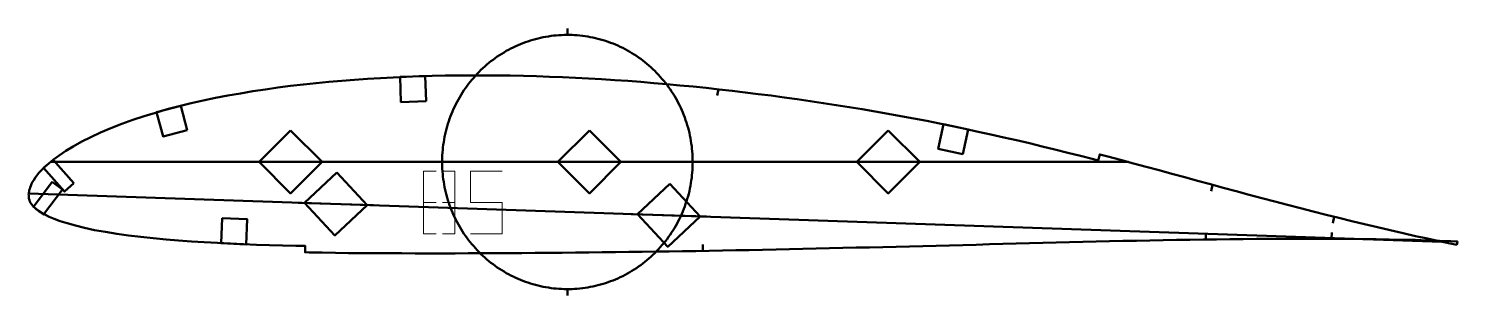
# Model space of a CAD drawing. Header units: metres. Extents: x 11 to 239, y 179 to 221.
import ezdxf

# ---------------------------------------------------------------- set-up
doc = ezdxf.new("R2010")
doc.units = ezdxf.units.M
doc.layers.add('Layer', color=1, linetype='Continuous', lineweight=50)
doc.layers.add('NumLabel', color=1, linetype='Continuous', lineweight=15)

msp = doc.modelspace()

# ---------------------------------------------------------------- linework, layer by layer
at = {"layer": 'Layer'}
for p, q in [((96.97, 220.21), (96.97, 221.21)), ((121, 211.56), (120.79, 210.58)), ((77.05, 200), (76.05, 200)), ((116.89, 200), (117.89, 200)), ((199.56, 196.36), (199.33, 195.38)), ((218.92, 191.28), (218.72, 190.3)), ((198.52, 188.68), (198.51, 187.68)), ((218.54, 188.79), (218.51, 187.79)), ((118.5, 186.86), (118.51, 185.86)), ((96.97, 179.79), (96.97, 178.79))]:
    msp.add_line(p, q, dxfattribs=at)
at = {"layer": 'Layer', "color": 7}
for p, q in [((14.75, 200), (186.18, 200)), ((46.94, 200), (58.94, 200)), ((94.47, 200), (106.47, 200)), ((141.99, 200), (153.99, 200)), ((11.3, 194.99), (236.05, 187.32)), ((54.15, 193.53), (66.14, 193.12)), ((107.09, 191.72), (119.08, 191.32))]:
    msp.add_line(p, q, dxfattribs=at)
at = {"layer": 'Layer'}
for points in [[(116.89, 200), (116.88, 200.42), (116.87, 200.85), (116.85, 201.27), (116.82, 201.7), (116.78, 202.12), (116.73, 202.54), (116.67, 202.96), (116.6, 203.38), (116.53, 203.8), (116.45, 204.22), (116.36, 204.63), (116.26, 205.04), (116.15, 205.45), (116.03, 205.86), (115.9, 206.27), (115.77, 206.67), (115.63, 207.07), (115.48, 207.46), (115.32, 207.86), (115.15, 208.25), (114.98, 208.63), (114.79, 209.02), (114.6, 209.39), (114.41, 209.77), (114.2, 210.14), (113.99, 210.5), (113.76, 210.86), (113.54, 211.22), (113.3, 211.57), (113.06, 211.92), (112.81, 212.26), (112.55, 212.59), (112.28, 212.92), (112.01, 213.24), (111.74, 213.56), (111.45, 213.87), (111.16, 214.18), (110.87, 214.48), (110.56, 214.77), (110.25, 215.06), (109.94, 215.34), (109.62, 215.61), (109.29, 215.88), (108.96, 216.14), (108.62, 216.39), (108.28, 216.64), (107.93, 216.87), (107.58, 217.1), (107.23, 217.33), (106.87, 217.54), (106.5, 217.75), (106.13, 217.95), (105.76, 218.14), (105.38, 218.32), (105, 218.5), (104.61, 218.67), (104.22, 218.82), (103.83, 218.97), (103.44, 219.12), (103.04, 219.25), (102.64, 219.38), (102.24, 219.49), (101.83, 219.6), (101.43, 219.7), (101.02, 219.79), (100.61, 219.87), (100.2, 219.95), (99.78, 220.01), (99.37, 220.07), (98.95, 220.11), (98.53, 220.15), (98.12, 220.18), (97.7, 220.2), (97.28, 220.21), (96.86, 220.21), (96.44, 220.21), (96.02, 220.19), (95.61, 220.17), (95.19, 220.13), (94.77, 220.09), (94.36, 220.04), (93.94, 219.98), (93.53, 219.91), (93.12, 219.83), (92.71, 219.75), (92.3, 219.65), (91.89, 219.55), (91.49, 219.44), (91.09, 219.31), (90.69, 219.18), (90.29, 219.05), (89.9, 218.9), (89.51, 218.75), (89.13, 218.58), (88.74, 218.41), (88.36, 218.23), (87.99, 218.04), (87.62, 217.85), (87.25, 217.65), (86.89, 217.43), (86.53, 217.22), (86.17, 216.99), (85.82, 216.76), (85.48, 216.51), (85.14, 216.27), (84.8, 216.01), (84.48, 215.75), (84.15, 215.48), (83.83, 215.2), (83.52, 214.92), (83.22, 214.63), (82.92, 214.33), (82.62, 214.03), (82.34, 213.72), (82.06, 213.4), (81.78, 213.08), (81.51, 212.76), (81.25, 212.42), (81, 212.09), (80.75, 211.74), (80.51, 211.4), (80.28, 211.04), (80.06, 210.68), (79.84, 210.32), (79.63, 209.95), (79.43, 209.58), (79.23, 209.21), (79.04, 208.83), (78.87, 208.44), (78.69, 208.05), (78.53, 207.66), (78.38, 207.27), (78.23, 206.87), (78.09, 206.47), (77.96, 206.06), (77.84, 205.66), (77.73, 205.25), (77.62, 204.84), (77.53, 204.42), (77.44, 204.01), (77.36, 203.59), (77.29, 203.17), (77.23, 202.75), (77.18, 202.33), (77.13, 201.91), (77.1, 201.49), (77.07, 201.06), (77.06, 200.64), (77.05, 200.21), (77.05, 199.79), (77.06, 199.36), (77.07, 198.94), (77.1, 198.51), (77.13, 198.09), (77.18, 197.67), (77.23, 197.25), (77.29, 196.83), (77.36, 196.41), (77.44, 195.99), (77.53, 195.58), (77.62, 195.16), (77.73, 194.75), (77.84, 194.34), (77.96, 193.94), (78.09, 193.53), (78.23, 193.13), (78.38, 192.73), (78.53, 192.34), (78.69, 191.95), (78.87, 191.56), (79.04, 191.17), (79.23, 190.79), (79.43, 190.42), (79.63, 190.05), (79.84, 189.68), (80.06, 189.32), (80.28, 188.96), (80.51, 188.6), (80.75, 188.26), (81, 187.91), (81.25, 187.58), (81.51, 187.24), (81.78, 186.92), (82.06, 186.6), (82.34, 186.28), (82.62, 185.97), (82.92, 185.67), (83.22, 185.37), (83.52, 185.08), (83.83, 184.8), (84.15, 184.52), (84.48, 184.25), (84.8, 183.99), (85.14, 183.73), (85.48, 183.49), (85.82, 183.24), (86.17, 183.01), (86.53, 182.78), (86.89, 182.57), (87.25, 182.35), (87.62, 182.15), (87.99, 181.96), (88.36, 181.77), (88.74, 181.59), (89.13, 181.42), (89.51, 181.25), (89.9, 181.1), (90.29, 180.95), (90.69, 180.82), (91.09, 180.69), (91.49, 180.56), (91.89, 180.45), (92.3, 180.35), (92.71, 180.25), (93.12, 180.17), (93.53, 180.09), (93.94, 180.02), (94.36, 179.96), (94.77, 179.91), (95.19, 179.87), (95.61, 179.83), (96.02, 179.81), (96.44, 179.79), (96.86, 179.79), (97.28, 179.79), (97.7, 179.8), (98.12, 179.82), (98.53, 179.85), (98.95, 179.89), (99.37, 179.93), (99.78, 179.99), (100.2, 180.05), (100.61, 180.13), (101.02, 180.21), (101.43, 180.3), (101.83, 180.4), (102.24, 180.51), (102.64, 180.62), (103.04, 180.75), (103.44, 180.88), (103.83, 181.03), (104.22, 181.18), (104.61, 181.33), (105, 181.5), (105.38, 181.68), (105.76, 181.86), (106.13, 182.05), (106.5, 182.25), (106.87, 182.46), (107.23, 182.67), (107.58, 182.9), (107.93, 183.13), (108.28, 183.36), (108.62, 183.61), (108.96, 183.86), (109.29, 184.12), (109.62, 184.39), (109.94, 184.66), (110.25, 184.94), (110.56, 185.23), (110.87, 185.52), (111.16, 185.82), (111.45, 186.13), (111.74, 186.44), (112.01, 186.76), (112.28, 187.08), (112.55, 187.41), (112.81, 187.74), (113.06, 188.08), (113.3, 188.43), (113.54, 188.78), (113.76, 189.14), (113.99, 189.5), (114.2, 189.86), (114.41, 190.23), (114.6, 190.61), (114.79, 190.98), (114.98, 191.37), (115.15, 191.75), (115.32, 192.14), (115.48, 192.54), (115.63, 192.93), (115.77, 193.33), (115.9, 193.73), (116.03, 194.14), (116.15, 194.55), (116.26, 194.96), (116.36, 195.37), (116.45, 195.78), (116.53, 196.2), (116.6, 196.62), (116.67, 197.04), (116.73, 197.46), (116.78, 197.88), (116.82, 198.3), (116.85, 198.73), (116.87, 199.15), (116.88, 199.58), (116.89, 200)], [(238.41, 186.84), (237.35, 187.06), (235.63, 187.41), (233.78, 187.81), (231.85, 188.23), (229.86, 188.68), (227.84, 189.14), (225.81, 189.62), (223.76, 190.1), (221.72, 190.59), (219.67, 191.1), (217.62, 191.6), (215.58, 192.12), (213.54, 192.64), (211.5, 193.17), (209.46, 193.71), (207.42, 194.24), (205.38, 194.79), (203.33, 195.34), (201.28, 195.89), (199.23, 196.45), (197.19, 197), (195.15, 197.57), (193.11, 198.12), (191.06, 198.68), (189.02, 199.23), (186.98, 199.78), (184.94, 200.33), (182.9, 200.87), (181.62, 201.21), (181.37, 200.24), (180.61, 200.44), (178.58, 200.96), (176.54, 201.48), (174.51, 201.99), (172.47, 202.48), (170.44, 202.97), (168.41, 203.45), (166.37, 203.92), (164.33, 204.38), (162.28, 204.82), (160.24, 205.26), (158.2, 205.69), (156.15, 206.11), (154.11, 206.52), (152.05, 206.91), (150, 207.3), (147.96, 207.67), (145.9, 208.03), (143.84, 208.39), (141.78, 208.73), (139.72, 209.06), (137.66, 209.38), (135.6, 209.69), (133.53, 209.98), (131.46, 210.27), (129.39, 210.55), (127.32, 210.81), (125.25, 211.07), (123.17, 211.32), (121.1, 211.55), (119.03, 211.78), (116.96, 211.99), (114.87, 212.19), (112.8, 212.38), (110.72, 212.56), (108.64, 212.73), (106.57, 212.88), (104.49, 213.03), (102.41, 213.16), (100.34, 213.28), (98.26, 213.38), (96.18, 213.48), (94.1, 213.56), (92.03, 213.63), (89.96, 213.69), (87.88, 213.73), (85.81, 213.76), (83.74, 213.77), (81.66, 213.77), (79.59, 213.76), (77.53, 213.73), (75.46, 213.69), (73.4, 213.63), (71.34, 213.55), (69.28, 213.46), (67.23, 213.35), (65.17, 213.23), (63.12, 213.08), (61.08, 212.92), (59.03, 212.74), (57, 212.55), (54.97, 212.33), (52.95, 212.09), (50.94, 211.83), (48.94, 211.55), (46.94, 211.24), (44.95, 210.91), (42.97, 210.55), (41, 210.18), (39.06, 209.77), (37.13, 209.34), (35.22, 208.87), (33.34, 208.38), (31.47, 207.84), (29.63, 207.28), (27.83, 206.68), (26.08, 206.05), (24.37, 205.39), (22.73, 204.69), (21.17, 203.97), (19.72, 203.24), (18.38, 202.49), (17.19, 201.76), (16.14, 201.06), (15.25, 200.4), (14.49, 199.78), (13.87, 199.25), (13.35, 198.72), (12.92, 198.26), (12.59, 197.87), (12.32, 197.49), (12.09, 197.13), (11.91, 196.82), (11.76, 196.52), (11.63, 196.22), (11.53, 195.97), (11.46, 195.74), (11.39, 195.51), (11.35, 195.32), (11.31, 195.12), (11.29, 194.93), (11.27, 194.79), (11.29, 194.71), (11.3, 194.49), (11.31, 194.34), (11.32, 194.21), (11.35, 194.07), (11.4, 193.91), (11.48, 193.72), (11.6, 193.52), (11.75, 193.29), (11.94, 193.05), (12.19, 192.79), (12.48, 192.52), (12.85, 192.24), (13.3, 191.95), (13.87, 191.63), (14.55, 191.3), (15.34, 190.95), (16.28, 190.6), (17.4, 190.25), (18.71, 189.88), (20.17, 189.52), (21.77, 189.18), (23.5, 188.87), (25.31, 188.57), (27.18, 188.31), (29.11, 188.09), (31.11, 187.89), (33.14, 187.69), (35.14, 187.51), (37.16, 187.37), (39.22, 187.25), (41.3, 187.13), (43.37, 187.02), (45.44, 186.92), (47.51, 186.84), (49.59, 186.78), (51.68, 186.72), (53.79, 186.68), (55.27, 186.65), (55.25, 185.65), (55.88, 185.63), (57.98, 185.59), (60.07, 185.56), (62.17, 185.53), (64.26, 185.52), (66.37, 185.5), (68.49, 185.49), (70.61, 185.48), (72.73, 185.47), (74.85, 185.47), (76.97, 185.47), (79.09, 185.47), (81.21, 185.48), (83.34, 185.49), (85.47, 185.5), (87.6, 185.51), (89.73, 185.53), (91.86, 185.54), (93.99, 185.56), (96.11, 185.57), (98.24, 185.6), (100.37, 185.62), (102.5, 185.64), (104.63, 185.66), (106.76, 185.69), (108.88, 185.72), (111.01, 185.75), (113.14, 185.78), (115.27, 185.81), (117.39, 185.84), (119.52, 185.87), (121.64, 185.91), (123.76, 185.96), (125.89, 186), (128.02, 186.04), (130.15, 186.09), (132.27, 186.13), (134.39, 186.18), (136.51, 186.23), (138.63, 186.28), (140.76, 186.33), (142.88, 186.38), (145, 186.43), (147.12, 186.47), (149.24, 186.52), (151.36, 186.58), (153.49, 186.63), (155.61, 186.69), (157.73, 186.74), (159.85, 186.79), (161.97, 186.85), (164.09, 186.91), (166.21, 186.97), (168.33, 187.03), (170.46, 187.08), (172.59, 187.14), (174.71, 187.19), (176.84, 187.24), (178.96, 187.29), (181.08, 187.35), (183.2, 187.4), (185.32, 187.44), (187.45, 187.48), (189.58, 187.52), (191.71, 187.56), (193.84, 187.6), (195.96, 187.64), (198.08, 187.67), (200.2, 187.7), (202.32, 187.73), (204.44, 187.75), (206.56, 187.76), (208.68, 187.78), (210.8, 187.79), (212.91, 187.8), (215.02, 187.8), (217.14, 187.79), (219.25, 187.79), (221.36, 187.77), (223.47, 187.75), (225.58, 187.72), (227.67, 187.69), (229.75, 187.64), (231.79, 187.6), (233.78, 187.54), (235.68, 187.48), (237.44, 187.42), (238.51, 187.38)]]:
    msp.add_lwpolyline(points, close=True, dxfattribs=at)
for points in [[(74.5, 209.67), (70.5, 209.52), (70.35, 213.52), (74.35, 213.67), (74.5, 209.67)], [(36.52, 205.08), (32.66, 204.06), (31.63, 207.93), (35.5, 208.95), (36.52, 205.08)], [(52.94, 205), (57.94, 200), (52.94, 195), (47.94, 200), (52.94, 205)], [(100.47, 205), (105.47, 200), (100.47, 195), (95.47, 200), (100.47, 205)], [(147.99, 205), (152.99, 200), (147.99, 195), (142.99, 200), (147.99, 205)], [(159.86, 201.26), (155.95, 202.08), (156.77, 205.99), (160.68, 205.17), (159.86, 201.26)], [(18.47, 196.63), (16.97, 195.3), (13.66, 199.05), (15.16, 200.37), (18.47, 196.63)], [(60.32, 198.32), (65.14, 193.16), (59.98, 188.33), (55.15, 193.5), (60.32, 198.32)], [(15.05, 196.85), (16.65, 195.64), (13.64, 191.65), (12.04, 192.86), (15.05, 196.85)], [(113.26, 196.52), (118.08, 191.35), (112.92, 186.52), (108.09, 191.69), (113.26, 196.52)], [(42.07, 191.09), (46.06, 190.9), (45.87, 186.9), (41.88, 187.09), (42.07, 191.09)]]:
    msp.add_lwpolyline(points, dxfattribs=at)
at = {"layer": 'NumLabel', "color": 1}
for points in [[(76.08, 198.56), (74.08, 198.56), (74.08, 188.56), (76.08, 188.56)], [(77.08, 188.56), (79.08, 188.56), (79.08, 198.56), (77.08, 198.56)], [(86.58, 198.56), (81.58, 198.56), (81.58, 193.56), (86.58, 193.56), (86.58, 188.56), (81.58, 188.56)], [(74.08, 193.56), (76.08, 193.56)], [(77.08, 193.56), (79.08, 193.56)]]:
    msp.add_lwpolyline(points, dxfattribs=at)

doc.saveas('drawing.dxf')
